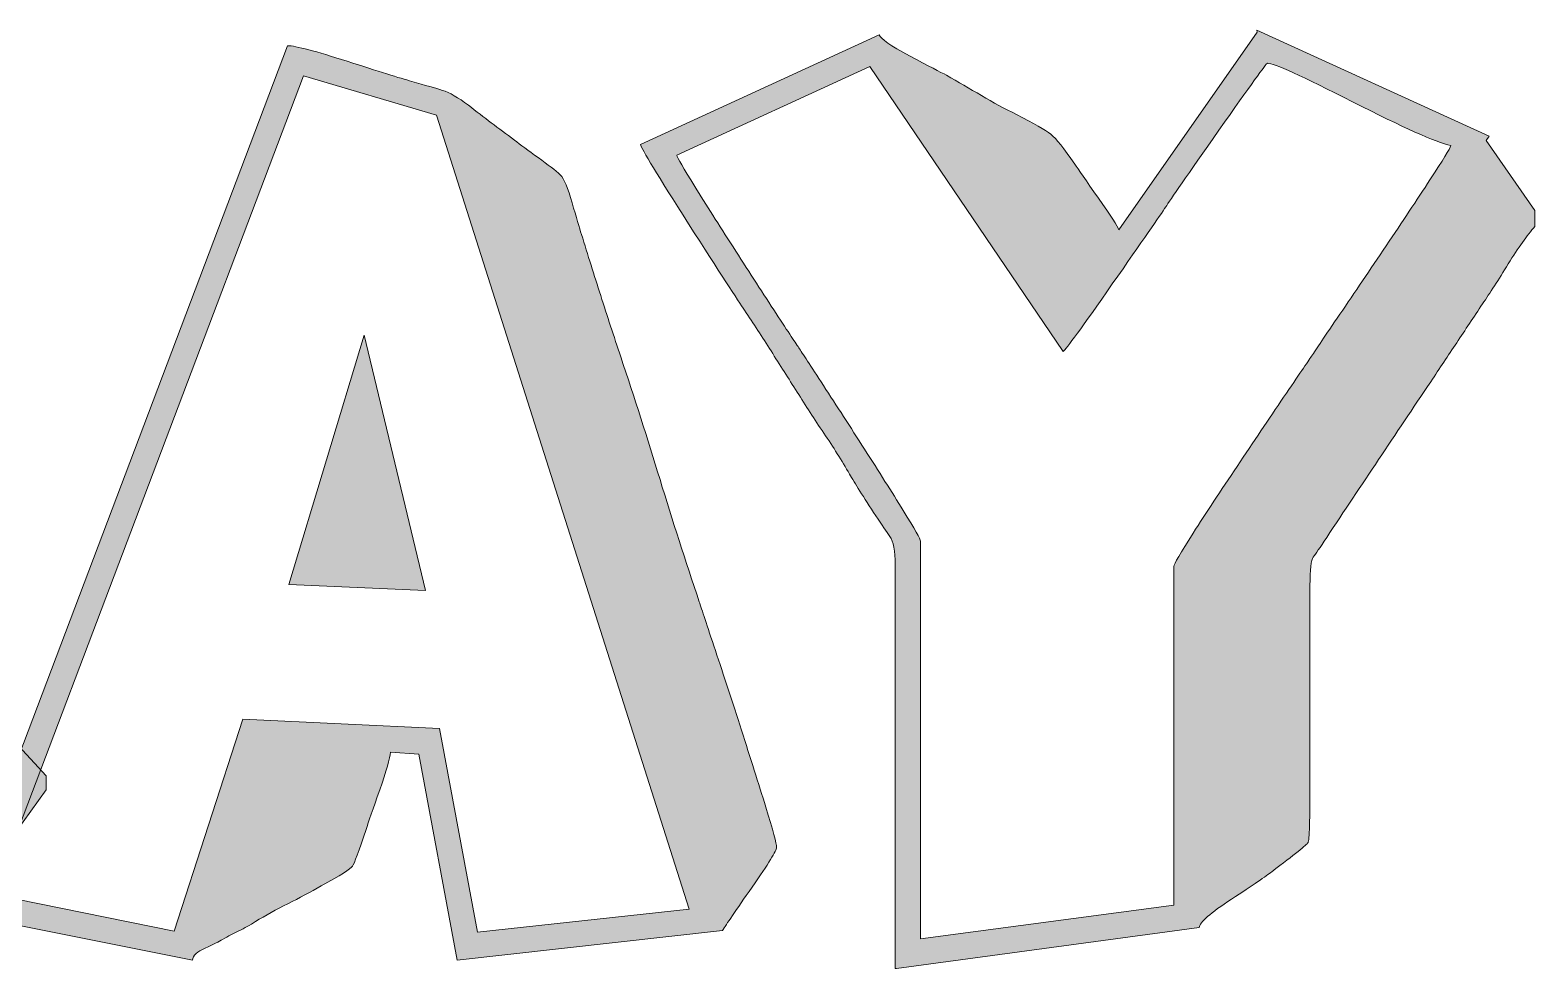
# Model space of a CAD drawing. Header units: inches. Extents: x 82 to 997, y -922 to -158.
# Drawn here: x 539.4 to 835.7, y -921.6 to -736.8 of the extents above; entities that cross this region are included whole.
import ezdxf

# ---------------------------------------------------------------- set-up
doc = ezdxf.new("R2010")
doc.units = ezdxf.units.IN
doc.header["$MEASUREMENT"] = 0
doc.layers.add('Layer 1', color=7, linetype='Continuous')

# ---------------------------------------------------------------- blocks, each defined once
blk = doc.blocks.new('block 2')
at = {"layer": 'Layer 1', "true_color": 0xffffff}
h = blk.add_hatch(color=7, dxfattribs=at)
h.dxf.hatch_style = 2
edge = h.paths.add_edge_path()
edge.add_spline(control_points=[(709.78, -921.57), (709.78, -912.76), (709.78, -903.94), (709.78, -895.12), (709.78, -886.29), (709.78, -877.44), (709.78, -868.56), (709.78, -864.18), (709.78, -859.77), (709.78, -855.35), (709.78, -850.93), (709.78, -846.51), (709.78, -842.08), (709.78, -839.31), (709.43, -837.44), (708.73, -836.49), (708.04, -835.54), (707.13, -834.19), (705.99, -832.44), (703.51, -828.67), (701.77, -825.93), (700.79, -824.21), (699.25, -821.55), (697.56, -818.85), (695.72, -816.13), (693.87, -813.41), (692.12, -810.71), (690.48, -808.04), (688.76, -805.38), (687.04, -802.68), (685.33, -799.96), (683.61, -797.24), (681.87, -794.56), (680.12, -791.93), (678.88, -790.14), (675.2, -784.47), (669.1, -774.93), (663, -765.4), (659.84, -760.19), (659.62, -759.31), (659.62, -759.31), (706.65, -737.71), (706.65, -737.71), (706.87, -738.48), (708.85, -739.86), (712.6, -741.85), (716.34, -743.84), (718.77, -745.11), (719.86, -745.66), (722.17, -746.98), (724.46, -748.31), (726.74, -749.66), (729.03, -751.02), (731.34, -752.26), (733.68, -753.39), (737.11, -755.15), (739.36, -756.44), (740.42, -757.28), (741.48, -758.12), (743.05, -760.08), (745.13, -763.15), (745.79, -764.14), (747.34, -766.37), (749.79, -769.86), (752.24, -773.35), (753.57, -775.43), (753.79, -776.09), (753.79, -776.09), (781.04, -737.16), (781.04, -737.16), (781.04, -737.16), (780.98, -736.78), (780.98, -736.78), (780.98, -736.78), (826.75, -757.67), (826.75, -757.67), (826.75, -757.67), (826.15, -758.54), (826.15, -758.54), (826.15, -758.54), (835.74, -772.3), (835.74, -772.3), (835.74, -772.3), (835.74, -775.43), (835.74, -775.43), (834.21, -777.18), (832.46, -779.64), (830.51, -782.8), (828.55, -785.96), (826.86, -788.58), (825.44, -790.67), (823.72, -793.26), (822.02, -795.82), (820.34, -798.34), (818.66, -800.86), (816.96, -803.42), (815.24, -806.01), (811.77, -811.17), (808.34, -816.28), (804.96, -821.34), (801.58, -826.4), (798.18, -831.51), (794.74, -836.66), (793.42, -838.67), (792.55, -839.97), (792.11, -840.55), (791.67, -841.13), (791.45, -843), (791.45, -846.14), (791.45, -848.3), (791.45, -850.43), (791.45, -852.55), (791.45, -854.67), (791.45, -856.79), (791.45, -858.91), (791.45, -863.19), (791.45, -867.46), (791.45, -871.71), (791.45, -875.97), (791.45, -880.22), (791.45, -884.46), (791.45, -892.24), (791.32, -896.34), (791.07, -896.76), (790.81, -897.18), (788.44, -899.09), (783.94, -902.49), (782.85, -903.33), (780.21, -905.12), (776.02, -907.86), (771.84, -910.6), (769.71, -912.47), (769.64, -913.46), (769.64, -913.46), (710.05, -921.57), (710.05, -921.57), (710.05, -921.57), (709.78, -921.57), (709.78, -921.57)], knot_values=[0, 0, 0, 0, 1, 1, 1, 2, 2, 2, 3, 3, 3, 4, 4, 4, 5, 5, 5, 6, 6, 6, 7, 7, 7, 8, 8, 8, 9, 9, 9, 10, 10, 10, 11, 11, 11, 12, 12, 12, 13, 13, 13, 14, 14, 14, 15, 15, 15, 16, 16, 16, 17, 17, 17, 18, 18, 18, 19, 19, 19, 20, 20, 20, 21, 21, 21, 22, 22, 22, 23, 23, 23, 24, 24, 24, 25, 25, 25, 26, 26, 26, 27, 27, 27, 28, 28, 28, 29, 29, 29, 30, 30, 30, 31, 31, 31, 32, 32, 32, 33, 33, 33, 34, 34, 34, 35, 35, 35, 36, 36, 36, 37, 37, 37, 38, 38, 38, 39, 39, 39, 40, 40, 40, 41, 41, 41, 42, 42, 42, 43, 43, 43, 44, 44, 44, 45, 45, 45, 46, 46, 46, 46], degree=3, periodic=1)
edge = h.paths.add_edge_path()
edge.add_spline(control_points=[(742.83, -800.04), (742.83, -800.04), (704.79, -743.96), (704.79, -743.96), (704.79, -743.96), (666.75, -761.39), (666.75, -761.39), (666.89, -761.91), (668.08, -763.96), (670.31, -767.56), (672.54, -771.16), (675.05, -775.13), (677.85, -779.48), (680.64, -783.83), (683.31, -787.95), (685.85, -791.85), (688.39, -795.74), (690.04, -798.23), (690.81, -799.33), (691.47, -800.35), (693.08, -802.84), (695.66, -806.78), (698.24, -810.73), (700.93, -814.9), (703.75, -819.31), (706.56, -823.71), (709.1, -827.73), (711.36, -831.37), (713.63, -835), (714.77, -837.02), (714.77, -837.43), (714.77, -837.43), (714.77, -915.7), (714.77, -915.7), (714.77, -915.7), (764.65, -909.07), (764.65, -909.07), (764.65, -909.07), (764.65, -842.41), (764.65, -842.41), (764.65, -841.97), (765.92, -839.77), (768.46, -835.81), (771, -831.84), (773.88, -827.47), (777.09, -822.68), (780.31, -817.89), (783.37, -813.35), (786.27, -809.06), (789.18, -804.76), (791.01, -802.07), (791.78, -800.97), (792.58, -799.73), (794.44, -796.98), (797.35, -792.72), (800.25, -788.47), (803.29, -783.97), (806.47, -779.24), (809.65, -774.5), (812.52, -770.18), (815.08, -766.27), (817.63, -762.36), (819.01, -760.12), (819.19, -759.53), (816.23, -758.84), (809.78, -755.96), (799.84, -750.9), (789.9, -745.84), (784.31, -743.3), (783.06, -743.3), (782.88, -743.3), (779.7, -747.7), (773.53, -756.49), (767.35, -765.28), (763.86, -770.31), (763.06, -771.59), (761.96, -773.24), (758.45, -778.3), (752.53, -786.77), (746.61, -795.25), (743.38, -799.67), (742.83, -800.04)], knot_values=[0, 0, 0, 0, 1, 1, 1, 2, 2, 2, 3, 3, 3, 4, 4, 4, 5, 5, 5, 6, 6, 6, 7, 7, 7, 8, 8, 8, 9, 9, 9, 10, 10, 10, 11, 11, 11, 12, 12, 12, 13, 13, 13, 14, 14, 14, 15, 15, 15, 16, 16, 16, 17, 17, 17, 18, 18, 18, 19, 19, 19, 20, 20, 20, 21, 21, 21, 22, 22, 22, 23, 23, 23, 24, 24, 24, 25, 25, 25, 26, 26, 26, 27, 27, 27, 27], degree=3, periodic=1)
h = blk.add_hatch(color=7, dxfattribs=at)
h.dxf.hatch_style = 2
edge = h.paths.add_edge_path()
edge.add_spline(control_points=[(380.77, -745.39), (380.77, -745.39), (431.31, -741), (431.31, -741), (431.31, -742.21), (432.13, -743.18), (433.78, -743.91), (435.42, -744.64), (436.66, -745.22), (437.5, -745.66), (438.6, -746.25), (439.8, -746.87), (441.09, -747.53), (442.39, -748.18), (443.57, -748.84), (444.63, -749.5), (446.75, -750.85), (449.12, -752.2), (451.76, -753.53), (454.39, -754.86), (456.87, -756.13), (459.21, -757.34), (459.21, -757.34), (472.92, -741.11), (472.92, -741.11), (472.92, -741.11), (472.92, -740.67), (472.92, -740.67), (472.92, -740.67), (522.09, -761.94), (522.09, -761.94), (522.09, -761.94), (521.81, -763.09), (521.81, -763.09), (521.81, -763.09), (532.94, -773.73), (532.94, -773.73), (532.94, -773.73), (532.94, -777.18), (532.94, -777.18), (532.94, -777.44), (529.61, -781.39), (522.96, -789.02), (516.31, -796.66), (512.49, -800.95), (511.51, -801.9), (509.75, -803.62), (507.91, -805.63), (506, -807.93), (504.08, -810.24), (502.33, -812.34), (500.76, -814.24), (499.23, -816.03), (497.33, -818.07), (495.06, -820.38), (492.79, -822.68), (491.06, -824.73), (489.85, -826.52), (489.85, -826.52), (542.59, -883.58), (542.59, -883.58), (542.59, -883.58), (542.59, -886.38), (542.59, -886.38), (542.59, -886.38), (533.43, -898.98), (533.43, -898.98), (533.43, -898.98), (534.2, -900.41), (534.2, -900.41), (532.37, -900.85), (530.21, -901.68), (527.7, -902.9), (525.2, -904.13), (523.02, -905.09), (521.15, -905.78), (518.01, -907.02), (513.77, -908.81), (508.44, -911.15), (507.01, -911.77), (502.49, -913.67), (494.87, -916.85), (487.25, -920.03), (483.22, -921.62), (482.78, -921.62), (482.45, -921.62), (479.6, -918.45), (474.23, -912.11), (468.86, -905.77), (465.57, -902.2), (464.36, -901.39), (461.88, -902.71), (459.42, -904.14), (456.99, -905.67), (454.56, -907.2), (452.14, -908.68), (449.73, -910.11), (448.63, -910.77), (446.08, -912.25), (442.08, -914.55), (438.08, -916.85), (436.04, -918.5), (435.97, -919.49), (435.97, -919.49), (387.62, -919.49), (387.62, -919.49), (386.85, -919.49), (386.48, -918.01), (386.5, -915.05), (386.51, -912.09), (386.49, -910.22), (386.42, -909.45), (386.27, -908.28), (386.18, -906.47), (386.14, -904), (386.1, -901.53), (386.09, -899.72), (386.09, -898.54), (386.09, -894.82), (385.98, -891.18), (385.76, -887.64), (385.54, -884.09), (385.45, -880.46), (385.48, -876.73), (385.48, -869.71), (385.22, -862.5), (384.69, -855.1), (384.16, -847.7), (383.89, -840.46), (383.89, -833.37), (383.89, -831.51), (383.74, -825.96), (383.43, -816.73), (383.12, -807.5), (382.78, -797.72), (382.41, -787.38), (382.05, -777.04), (381.69, -767.68), (381.34, -759.31), (381, -750.94), (380.8, -746.7), (380.77, -746.59), (380.77, -746.59), (380.77, -745.39), (380.77, -745.39)], knot_values=[0, 0, 0, 0, 1, 1, 1, 2, 2, 2, 3, 3, 3, 4, 4, 4, 5, 5, 5, 6, 6, 6, 7, 7, 7, 8, 8, 8, 9, 9, 9, 10, 10, 10, 11, 11, 11, 12, 12, 12, 13, 13, 13, 14, 14, 14, 15, 15, 15, 16, 16, 16, 17, 17, 17, 18, 18, 18, 19, 19, 19, 20, 20, 20, 21, 21, 21, 22, 22, 22, 23, 23, 23, 24, 24, 24, 25, 25, 25, 26, 26, 26, 27, 27, 27, 28, 28, 28, 29, 29, 29, 30, 30, 30, 31, 31, 31, 32, 32, 32, 33, 33, 33, 34, 34, 34, 35, 35, 35, 36, 36, 36, 37, 37, 37, 38, 38, 38, 39, 39, 39, 40, 40, 40, 41, 41, 41, 42, 42, 42, 43, 43, 43, 44, 44, 44, 45, 45, 45, 46, 46, 46, 47, 47, 47, 48, 48, 48, 48], degree=3, periodic=1)
edge = h.paths.add_edge_path()
edge.add_spline(control_points=[(391.68, -914.5), (391.68, -914.5), (430.98, -914.5), (430.98, -914.5), (430.98, -914.5), (433.17, -858.91), (433.17, -858.91), (433.5, -859.17), (434.94, -860.68), (437.48, -863.43), (440.02, -866.19), (442.78, -869.24), (445.78, -872.59), (448.78, -875.93), (451.57, -879.08), (454.17, -882.02), (456.76, -884.96), (458.3, -886.72), (458.77, -887.31), (459.17, -887.89), (460.73, -889.7), (463.43, -892.73), (466.14, -895.77), (469.03, -898.98), (472.12, -902.38), (475.21, -905.78), (479.27, -910.22), (484.32, -915.7), (484.54, -915.7), (487.74, -914.38), (493.94, -911.73), (500.13, -909.08), (503.81, -907.53), (504.98, -907.1), (506.74, -906.37), (508.44, -905.64), (510.08, -904.93), (511.73, -904.22), (513.46, -903.5), (515.29, -902.76), (516.71, -902.22), (518.44, -901.46), (520.47, -900.49), (522.5, -899.52), (524.15, -898.87), (525.43, -898.54), (525.43, -898.54), (458.99, -826.52), (458.99, -826.52), (458.99, -826.52), (514.08, -763.92), (514.08, -763.92), (514.08, -763.92), (474.4, -746.81), (474.4, -746.81), (474.4, -746.81), (424.24, -806.62), (424.24, -806.62), (424.24, -806.62), (426.1, -746.59), (426.1, -746.59), (426.1, -746.59), (386.09, -750.05), (386.09, -750.05), (386.09, -750.05), (391.68, -914.5), (391.68, -914.5)], knot_values=[0, 0, 0, 0, 1, 1, 1, 2, 2, 2, 3, 3, 3, 4, 4, 4, 5, 5, 5, 6, 6, 6, 7, 7, 7, 8, 8, 8, 9, 9, 9, 10, 10, 10, 11, 11, 11, 12, 12, 12, 13, 13, 13, 14, 14, 14, 15, 15, 15, 16, 16, 16, 17, 17, 17, 18, 18, 18, 19, 19, 19, 20, 20, 20, 21, 21, 21, 22, 22, 22, 22], degree=3, periodic=1)
h = blk.add_hatch(color=7, dxfattribs=at)
h.dxf.hatch_style = 2
edge = h.paths.add_edge_path()
edge.add_spline(control_points=[(571.42, -919.87), (571.42, -919.87), (525.37, -910.71), (525.37, -910.71), (525.37, -910.71), (590.11, -739.85), (590.11, -739.85), (591.76, -739.89), (595.67, -740.91), (601.84, -742.92), (608.02, -744.93), (612.26, -746.25), (614.56, -746.87), (617.26, -747.63), (619.29, -748.23), (620.64, -748.65), (622, -749.07), (623.7, -750.05), (625.74, -751.58), (627.28, -752.79), (628.78, -753.94), (630.24, -755.04), (631.7, -756.13), (633.22, -757.26), (634.79, -758.43), (635.96, -759.35), (637.52, -760.5), (639.47, -761.89), (641.43, -763.28), (642.88, -764.41), (643.83, -765.29), (644.56, -766.05), (645.34, -767.88), (646.16, -770.77), (646.98, -773.65), (647.59, -775.74), (648, -777.02), (649.24, -781.04), (650.5, -785.05), (651.78, -789.05), (653.06, -793.05), (654.37, -797.06), (655.73, -801.08), (658.43, -809.16), (661.01, -817.22), (663.46, -825.25), (665.9, -833.3), (668.48, -841.32), (671.19, -849.32), (671.66, -850.78), (672.72, -853.98), (674.36, -858.91), (676.01, -863.85), (677.72, -869.07), (679.49, -874.59), (681.26, -880.11), (682.86, -885.16), (684.29, -889.75), (685.71, -894.33), (686.42, -896.99), (686.42, -897.72), (686.42, -898.31), (684.82, -900.9), (681.6, -905.51), (678.38, -910.11), (676.45, -912.96), (675.79, -914.06), (675.79, -914.06), (623.55, -919.87), (623.55, -919.87), (623.55, -919.87), (615.98, -879.36), (615.98, -879.36), (615.98, -879.36), (610.39, -878.98), (610.39, -878.98), (610.28, -880.14), (609.57, -882.61), (608.26, -886.38), (606.94, -890.14), (606.04, -892.73), (605.57, -894.16), (604.14, -898.47), (603.26, -900.88), (602.91, -901.39), (602.56, -901.91), (600.51, -903.2), (596.74, -905.29), (594.62, -906.49), (592.43, -907.66), (590.17, -908.79), (587.9, -909.93), (585.78, -911.1), (583.81, -912.3), (582.71, -913), (581.62, -913.6), (580.55, -914.11), (579.47, -914.62), (578.4, -915.19), (577.34, -915.81), (576.64, -916.25), (575.5, -916.82), (573.91, -917.51), (572.32, -918.21), (571.49, -918.99), (571.42, -919.87)], knot_values=[0, 0, 0, 0, 1, 1, 1, 2, 2, 2, 3, 3, 3, 4, 4, 4, 5, 5, 5, 6, 6, 6, 7, 7, 7, 8, 8, 8, 9, 9, 9, 10, 10, 10, 11, 11, 11, 12, 12, 12, 13, 13, 13, 14, 14, 14, 15, 15, 15, 16, 16, 16, 17, 17, 17, 18, 18, 18, 19, 19, 19, 20, 20, 20, 21, 21, 21, 22, 22, 22, 23, 23, 23, 24, 24, 24, 25, 25, 25, 26, 26, 26, 27, 27, 27, 28, 28, 28, 29, 29, 29, 30, 30, 30, 31, 31, 31, 32, 32, 32, 33, 33, 33, 34, 34, 34, 35, 35, 35, 35], degree=3, periodic=1)
h.paths.add_polyline_path([(593.24, -745.77), (532.17, -906.99), (567.8, -914.22), (581.34, -872.45), (620.04, -874.32), (627.55, -914.39), (669.21, -909.84), (619.44, -753.56)])
h.paths.add_polyline_path([(590.39, -845.92), (605.19, -796.86), (617.25, -847.13)])
at = {"layer": 'Layer 1', "lineweight": 0}
for points in [[(593.24, -745.77), (532.17, -906.99), (567.8, -914.22), (581.34, -872.45), (620.04, -874.32), (627.55, -914.39), (669.21, -909.84), (619.44, -753.56), (593.24, -745.77)], [(590.39, -845.92), (605.19, -796.86), (617.25, -847.13), (590.39, -845.92)]]:
    blk.add_lwpolyline(points, dxfattribs=at)
for points, knots in [([(709.78, -921.57), (709.78, -912.76), (709.78, -903.94), (709.78, -895.12), (709.78, -886.29), (709.78, -877.44), (709.78, -868.56), (709.78, -864.18), (709.78, -859.77), (709.78, -855.35), (709.78, -850.93), (709.78, -846.51), (709.78, -842.08), (709.78, -839.31), (709.43, -837.44), (708.73, -836.49), (708.04, -835.54), (707.13, -834.19), (705.99, -832.44), (703.51, -828.67), (701.77, -825.93), (700.79, -824.21), (699.25, -821.55), (697.56, -818.85), (695.72, -816.13), (693.87, -813.41), (692.12, -810.71), (690.48, -808.04), (688.76, -805.38), (687.04, -802.68), (685.33, -799.96), (683.61, -797.24), (681.87, -794.56), (680.12, -791.93), (678.88, -790.14), (675.2, -784.47), (669.1, -774.93), (663, -765.4), (659.84, -760.19), (659.62, -759.31), (659.62, -759.31), (706.65, -737.71), (706.65, -737.71), (706.87, -738.48), (708.85, -739.86), (712.6, -741.85), (716.34, -743.84), (718.77, -745.11), (719.86, -745.66), (722.17, -746.98), (724.46, -748.31), (726.74, -749.66), (729.03, -751.02), (731.34, -752.26), (733.68, -753.39), (737.11, -755.15), (739.36, -756.44), (740.42, -757.28), (741.48, -758.12), (743.05, -760.08), (745.13, -763.15), (745.79, -764.14), (747.34, -766.37), (749.79, -769.86), (752.24, -773.35), (753.57, -775.43), (753.79, -776.09), (753.79, -776.09), (781.04, -737.16), (781.04, -737.16), (781.04, -737.16), (780.98, -736.78), (780.98, -736.78), (780.98, -736.78), (826.75, -757.67), (826.75, -757.67), (826.75, -757.67), (826.15, -758.54), (826.15, -758.54), (826.15, -758.54), (835.74, -772.3), (835.74, -772.3), (835.74, -772.3), (835.74, -775.43), (835.74, -775.43), (834.21, -777.18), (832.46, -779.64), (830.51, -782.8), (828.55, -785.96), (826.86, -788.58), (825.44, -790.67), (823.72, -793.26), (822.02, -795.82), (820.34, -798.34), (818.66, -800.86), (816.96, -803.42), (815.24, -806.01), (811.77, -811.17), (808.34, -816.28), (804.96, -821.34), (801.58, -826.4), (798.18, -831.51), (794.74, -836.66), (793.42, -838.67), (792.55, -839.97), (792.11, -840.55), (791.67, -841.13), (791.45, -843), (791.45, -846.14), (791.45, -848.3), (791.45, -850.43), (791.45, -852.55), (791.45, -854.67), (791.45, -856.79), (791.45, -858.91), (791.45, -863.19), (791.45, -867.46), (791.45, -871.71), (791.45, -875.97), (791.45, -880.22), (791.45, -884.46), (791.45, -892.24), (791.32, -896.34), (791.07, -896.76), (790.81, -897.18), (788.44, -899.09), (783.94, -902.49), (782.85, -903.33), (780.21, -905.12), (776.02, -907.86), (771.84, -910.6), (769.71, -912.47), (769.64, -913.46), (769.64, -913.46), (710.05, -921.57), (710.05, -921.57), (710.05, -921.57), (709.78, -921.57), (709.78, -921.57)], [0, 0, 0, 0, 1, 1, 1, 2, 2, 2, 3, 3, 3, 4, 4, 4, 5, 5, 5, 6, 6, 6, 7, 7, 7, 8, 8, 8, 9, 9, 9, 10, 10, 10, 11, 11, 11, 12, 12, 12, 13, 13, 13, 14, 14, 14, 15, 15, 15, 16, 16, 16, 17, 17, 17, 18, 18, 18, 19, 19, 19, 20, 20, 20, 21, 21, 21, 22, 22, 22, 23, 23, 23, 24, 24, 24, 25, 25, 25, 26, 26, 26, 27, 27, 27, 28, 28, 28, 29, 29, 29, 30, 30, 30, 31, 31, 31, 32, 32, 32, 33, 33, 33, 34, 34, 34, 35, 35, 35, 36, 36, 36, 37, 37, 37, 38, 38, 38, 39, 39, 39, 40, 40, 40, 41, 41, 41, 42, 42, 42, 43, 43, 43, 44, 44, 44, 45, 45, 45, 46, 46, 46, 46]), ([(380.77, -745.39), (380.77, -745.39), (431.31, -741), (431.31, -741), (431.31, -742.21), (432.13, -743.18), (433.78, -743.91), (435.42, -744.64), (436.66, -745.22), (437.5, -745.66), (438.6, -746.25), (439.8, -746.87), (441.09, -747.53), (442.39, -748.18), (443.57, -748.84), (444.63, -749.5), (446.75, -750.85), (449.12, -752.2), (451.76, -753.53), (454.39, -754.86), (456.87, -756.13), (459.21, -757.34), (459.21, -757.34), (472.92, -741.11), (472.92, -741.11), (472.92, -741.11), (472.92, -740.67), (472.92, -740.67), (472.92, -740.67), (522.09, -761.94), (522.09, -761.94), (522.09, -761.94), (521.81, -763.09), (521.81, -763.09), (521.81, -763.09), (532.94, -773.73), (532.94, -773.73), (532.94, -773.73), (532.94, -777.18), (532.94, -777.18), (532.94, -777.44), (529.61, -781.39), (522.96, -789.02), (516.31, -796.66), (512.49, -800.95), (511.51, -801.9), (509.75, -803.62), (507.91, -805.63), (506, -807.93), (504.08, -810.24), (502.33, -812.34), (500.76, -814.24), (499.23, -816.03), (497.33, -818.07), (495.06, -820.38), (492.79, -822.68), (491.06, -824.73), (489.85, -826.52), (489.85, -826.52), (542.59, -883.58), (542.59, -883.58), (542.59, -883.58), (542.59, -886.38), (542.59, -886.38), (542.59, -886.38), (533.43, -898.98), (533.43, -898.98), (533.43, -898.98), (534.2, -900.41), (534.2, -900.41), (532.37, -900.85), (530.21, -901.68), (527.7, -902.9), (525.2, -904.13), (523.02, -905.09), (521.15, -905.78), (518.01, -907.02), (513.77, -908.81), (508.44, -911.15), (507.01, -911.77), (502.49, -913.67), (494.87, -916.85), (487.25, -920.03), (483.22, -921.62), (482.78, -921.62), (482.45, -921.62), (479.6, -918.45), (474.23, -912.11), (468.86, -905.77), (465.57, -902.2), (464.36, -901.39), (461.88, -902.71), (459.42, -904.14), (456.99, -905.67), (454.56, -907.2), (452.14, -908.68), (449.73, -910.11), (448.63, -910.77), (446.08, -912.25), (442.08, -914.55), (438.08, -916.85), (436.04, -918.5), (435.97, -919.49), (435.97, -919.49), (387.62, -919.49), (387.62, -919.49), (386.85, -919.49), (386.48, -918.01), (386.5, -915.05), (386.51, -912.09), (386.49, -910.22), (386.42, -909.45), (386.27, -908.28), (386.18, -906.47), (386.14, -904), (386.1, -901.53), (386.09, -899.72), (386.09, -898.54), (386.09, -894.82), (385.98, -891.18), (385.76, -887.64), (385.54, -884.09), (385.45, -880.46), (385.48, -876.73), (385.48, -869.71), (385.22, -862.5), (384.69, -855.1), (384.16, -847.7), (383.89, -840.46), (383.89, -833.37), (383.89, -831.51), (383.74, -825.96), (383.43, -816.73), (383.12, -807.5), (382.78, -797.72), (382.41, -787.38), (382.05, -777.04), (381.69, -767.68), (381.34, -759.31), (381, -750.94), (380.8, -746.7), (380.77, -746.59), (380.77, -746.59), (380.77, -745.39), (380.77, -745.39)], [0, 0, 0, 0, 1, 1, 1, 2, 2, 2, 3, 3, 3, 4, 4, 4, 5, 5, 5, 6, 6, 6, 7, 7, 7, 8, 8, 8, 9, 9, 9, 10, 10, 10, 11, 11, 11, 12, 12, 12, 13, 13, 13, 14, 14, 14, 15, 15, 15, 16, 16, 16, 17, 17, 17, 18, 18, 18, 19, 19, 19, 20, 20, 20, 21, 21, 21, 22, 22, 22, 23, 23, 23, 24, 24, 24, 25, 25, 25, 26, 26, 26, 27, 27, 27, 28, 28, 28, 29, 29, 29, 30, 30, 30, 31, 31, 31, 32, 32, 32, 33, 33, 33, 34, 34, 34, 35, 35, 35, 36, 36, 36, 37, 37, 37, 38, 38, 38, 39, 39, 39, 40, 40, 40, 41, 41, 41, 42, 42, 42, 43, 43, 43, 44, 44, 44, 45, 45, 45, 46, 46, 46, 47, 47, 47, 48, 48, 48, 48]), ([(571.42, -919.87), (571.42, -919.87), (525.37, -910.71), (525.37, -910.71), (525.37, -910.71), (590.11, -739.85), (590.11, -739.85), (591.76, -739.89), (595.67, -740.91), (601.84, -742.92), (608.02, -744.93), (612.26, -746.25), (614.56, -746.87), (617.26, -747.63), (619.29, -748.23), (620.64, -748.65), (622, -749.07), (623.7, -750.05), (625.74, -751.58), (627.28, -752.79), (628.78, -753.94), (630.24, -755.04), (631.7, -756.13), (633.22, -757.26), (634.79, -758.43), (635.96, -759.35), (637.52, -760.5), (639.47, -761.89), (641.43, -763.28), (642.88, -764.41), (643.83, -765.29), (644.56, -766.05), (645.34, -767.88), (646.16, -770.77), (646.98, -773.65), (647.59, -775.74), (648, -777.02), (649.24, -781.04), (650.5, -785.05), (651.78, -789.05), (653.06, -793.05), (654.37, -797.06), (655.73, -801.08), (658.43, -809.16), (661.01, -817.22), (663.46, -825.25), (665.9, -833.3), (668.48, -841.32), (671.19, -849.32), (671.66, -850.78), (672.72, -853.98), (674.36, -858.91), (676.01, -863.85), (677.72, -869.07), (679.49, -874.59), (681.26, -880.11), (682.86, -885.16), (684.29, -889.75), (685.71, -894.33), (686.42, -896.99), (686.42, -897.72), (686.42, -898.31), (684.82, -900.9), (681.6, -905.51), (678.38, -910.11), (676.45, -912.96), (675.79, -914.06), (675.79, -914.06), (623.55, -919.87), (623.55, -919.87), (623.55, -919.87), (615.98, -879.36), (615.98, -879.36), (615.98, -879.36), (610.39, -878.98), (610.39, -878.98), (610.28, -880.14), (609.57, -882.61), (608.26, -886.38), (606.94, -890.14), (606.04, -892.73), (605.57, -894.16), (604.14, -898.47), (603.26, -900.88), (602.91, -901.39), (602.56, -901.91), (600.51, -903.2), (596.74, -905.29), (594.62, -906.49), (592.43, -907.66), (590.17, -908.79), (587.9, -909.93), (585.78, -911.1), (583.81, -912.3), (582.71, -913), (581.62, -913.6), (580.55, -914.11), (579.47, -914.62), (578.4, -915.19), (577.34, -915.81), (576.64, -916.25), (575.5, -916.82), (573.91, -917.51), (572.32, -918.21), (571.49, -918.99), (571.42, -919.87)], [0, 0, 0, 0, 1, 1, 1, 2, 2, 2, 3, 3, 3, 4, 4, 4, 5, 5, 5, 6, 6, 6, 7, 7, 7, 8, 8, 8, 9, 9, 9, 10, 10, 10, 11, 11, 11, 12, 12, 12, 13, 13, 13, 14, 14, 14, 15, 15, 15, 16, 16, 16, 17, 17, 17, 18, 18, 18, 19, 19, 19, 20, 20, 20, 21, 21, 21, 22, 22, 22, 23, 23, 23, 24, 24, 24, 25, 25, 25, 26, 26, 26, 27, 27, 27, 28, 28, 28, 29, 29, 29, 30, 30, 30, 31, 31, 31, 32, 32, 32, 33, 33, 33, 34, 34, 34, 35, 35, 35, 35]), ([(742.83, -800.04), (742.83, -800.04), (704.79, -743.96), (704.79, -743.96), (704.79, -743.96), (666.75, -761.39), (666.75, -761.39), (666.89, -761.91), (668.08, -763.96), (670.31, -767.56), (672.54, -771.16), (675.05, -775.13), (677.85, -779.48), (680.64, -783.83), (683.31, -787.95), (685.85, -791.85), (688.39, -795.74), (690.04, -798.23), (690.81, -799.33), (691.47, -800.35), (693.08, -802.84), (695.66, -806.78), (698.24, -810.73), (700.93, -814.9), (703.75, -819.31), (706.56, -823.71), (709.1, -827.73), (711.36, -831.37), (713.63, -835), (714.77, -837.02), (714.77, -837.43), (714.77, -837.43), (714.77, -915.7), (714.77, -915.7), (714.77, -915.7), (764.65, -909.07), (764.65, -909.07), (764.65, -909.07), (764.65, -842.41), (764.65, -842.41), (764.65, -841.97), (765.92, -839.77), (768.46, -835.81), (771, -831.84), (773.88, -827.47), (777.09, -822.68), (780.31, -817.89), (783.37, -813.35), (786.27, -809.06), (789.18, -804.76), (791.01, -802.07), (791.78, -800.97), (792.58, -799.73), (794.44, -796.98), (797.35, -792.72), (800.25, -788.47), (803.29, -783.97), (806.47, -779.24), (809.65, -774.5), (812.52, -770.18), (815.08, -766.27), (817.63, -762.36), (819.01, -760.12), (819.19, -759.53), (816.23, -758.84), (809.78, -755.96), (799.84, -750.9), (789.9, -745.84), (784.31, -743.3), (783.06, -743.3), (782.88, -743.3), (779.7, -747.7), (773.53, -756.49), (767.35, -765.28), (763.86, -770.31), (763.06, -771.59), (761.96, -773.24), (758.45, -778.3), (752.53, -786.77), (746.61, -795.25), (743.38, -799.67), (742.83, -800.04)], [0, 0, 0, 0, 1, 1, 1, 2, 2, 2, 3, 3, 3, 4, 4, 4, 5, 5, 5, 6, 6, 6, 7, 7, 7, 8, 8, 8, 9, 9, 9, 10, 10, 10, 11, 11, 11, 12, 12, 12, 13, 13, 13, 14, 14, 14, 15, 15, 15, 16, 16, 16, 17, 17, 17, 18, 18, 18, 19, 19, 19, 20, 20, 20, 21, 21, 21, 22, 22, 22, 23, 23, 23, 24, 24, 24, 25, 25, 25, 26, 26, 26, 27, 27, 27, 27])]:
    blk.add_open_spline(points, degree=3, knots=knots, dxfattribs=at)

msp = doc.modelspace()

# ---------------------------------------------------------------- block references
at = {"layer": 'Layer 1'}
msp.add_blockref('block 2', (0, 0), dxfattribs=at)

doc.saveas('drawing.dxf')
